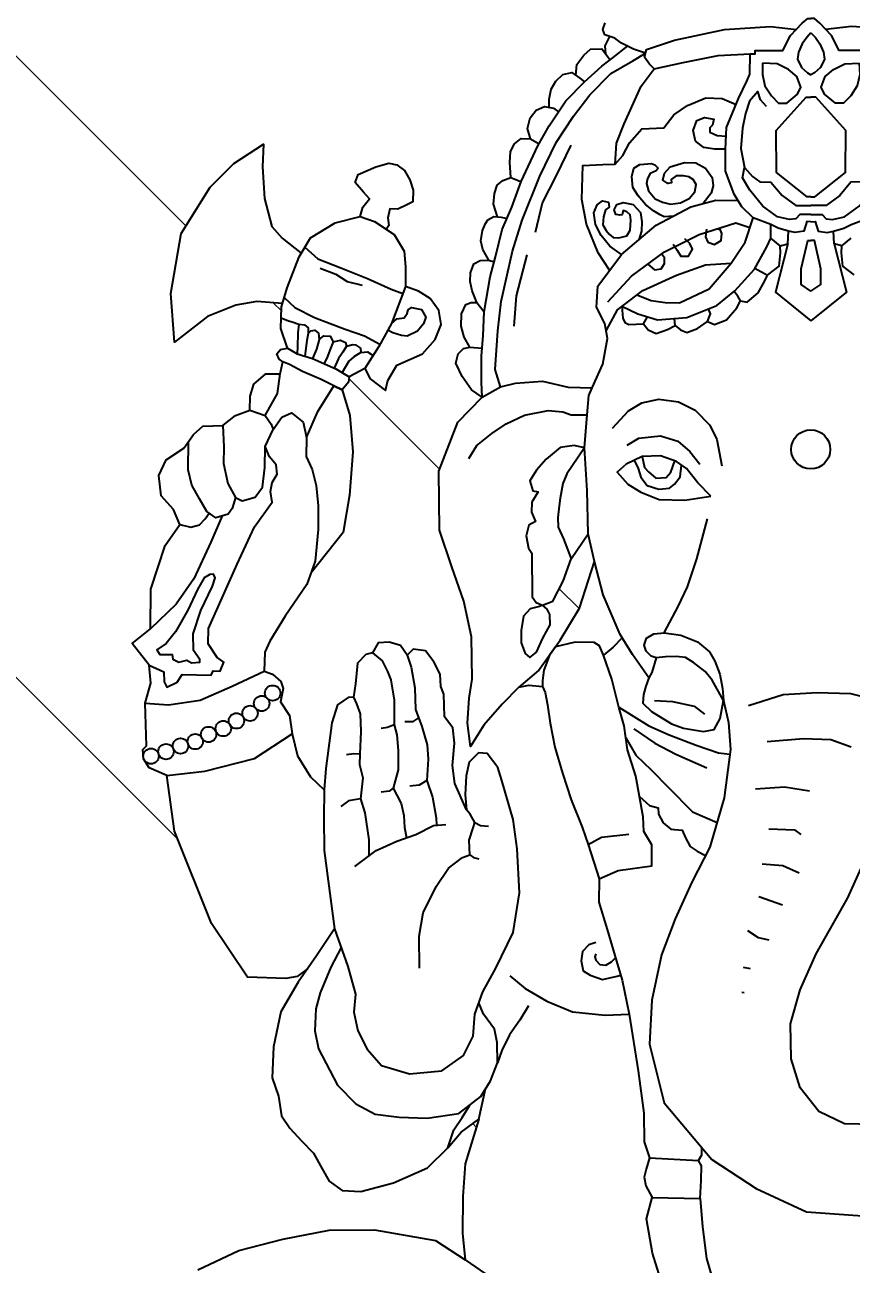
# Model space of a CAD drawing. Header units: millimetres. Extents: x 56222 to 3066687, y -650199 to -121287.
# Drawn here: x 141136.7 to 141142.02, y -184178.89 to -184170.92 of the extents above; entities that cross this region are included whole.
import ezdxf
from ezdxf import colors
from ezdxf.entities.mleader import LeaderData, LeaderLine
from ezdxf.math import Vec2, Vec3

# ---------------------------------------------------------------- set-up
doc = ezdxf.new("R2010")
doc.units = ezdxf.units.MM
doc.header["$MEASUREMENT"] = 0
doc.layers.add('FURNITURE', color=32, linetype='Continuous', lineweight=9)
doc.layers.add('Text', color=7, linetype='Continuous', lineweight=15)
doc.styles.add('style4', font='ARIALN.TTF')

# ---------------------------------------------------------------- blocks, each defined once
blk = doc.blocks.new('Ganeshji')
for points in [[(-16.75, 194.36), (-17.89, 194.77), (-19.04, 195.33), (-19.67, 195.8), (-20.61, 196.13), (-20.82, 196.63), (-20.58, 197.28)], [(-0.99, 178.32), (-1.38, 178.34), (-1.67, 177.42), (-2.51, 177.29), (-3.13, 177.42), (-4.1, 177.7), (-4.82, 178.04), (-6.5, 178.69), (-7.57, 179.74), (-8.31, 180.93), (-9.12, 183.14), (-9.14, 185.22), (-9.03, 187.28), (-7.88, 190.06), (-7.11, 191.72), (-6.82, 192.36), (-6.79, 194.32), (-6.3, 194.32), (-6.3, 194.63), (-3.66, 194.63), (-2.93, 196.05), (-1.82, 197.22), (-1.3, 197.69), (-0.99, 197.69)], [(-0.99, 178.32), (-0.59, 178.34), (-0.3, 177.42), (0.54, 177.29), (1.15, 177.42), (2.13, 177.7), (2.85, 178.04), (4.53, 178.69), (5.6, 179.74), (6.34, 180.93), (7.15, 183.14), (7.17, 185.22), (7.06, 187.28), (5.91, 190.06), (5.14, 191.72), (4.84, 192.36), (4.81, 194.32), (4.33, 194.32), (4.33, 194.63), (1.68, 194.63), (0.95, 196.05), (-0.15, 197.22), (-0.67, 197.69), (-0.99, 197.69)], [(-15.93, 192.89), (-16.37, 193.33), (-16.85, 193.99), (-16.64, 194.74), (-13.98, 195.6), (-9.23, 196.64), (-4.83, 196.93), (-2.37, 196.63)], [(-0.99, 196.3), (-1.4, 195.87), (-1.83, 195.27), (-2.18, 194.47), (-2.26, 193.8), (-1.88, 193.01), (-1.33, 192.49), (-0.99, 192.32)], [(-0.99, 196.3), (-0.57, 195.87), (-0.14, 195.27), (0.21, 194.47), (0.29, 193.8), (-0.09, 193.01), (-0.64, 192.49), (-0.99, 192.32)], [(13.96, 192.89), (14.4, 193.33), (14.88, 193.99), (14.67, 194.74), (12.01, 195.6), (7.26, 196.64), (2.86, 196.93), (0.4, 196.63)], [(-32.31, 161.6), (-32.37, 163.03), (-32.37, 165.52), (-32.21, 167.47), (-32.12, 169.72), (-31.55, 173.07), (-31.02, 174.97), (-30.38, 177.59), (-29.48, 179.69), (-28.58, 182.16), (-27, 185.55), (-25.91, 187.46), (-24.33, 189.82), (-22.56, 191.63), (-20.92, 193.13), (-19.84, 193.95), (-18.46, 195.05)], [(-20.52, 194.27), (-20.58, 195.06), (-20.14, 195.97)], [(-30.55, 162.6), (-31.06, 164.23), (-30.82, 167.92), (-30.49, 170.73), (-29.41, 175.52), (-28.48, 178.48), (-26.82, 182.67), (-25.25, 185.88), (-23.6, 188.38), (-22.04, 190.42), (-20.05, 192.43), (-17.96, 193.66), (-16.75, 194.36)], [(-23.38, 192.26), (-23.3, 193.28), (-22.62, 194.19), (-21.98, 194.76), (-20.92, 194.79), (-20.12, 193.74)], [(-19.62, 183.8), (-19.51, 185.79), (-18.79, 187.65), (-17.15, 191.22), (-15.93, 192.89), (-13.15, 193.47), (-9.82, 194.14), (-6.79, 194.32)], [(-25.93, 189.2), (-25.93, 189.98), (-25.72, 190.96), (-25.29, 191.71), (-24.62, 192.33), (-23.76, 192.54), (-23.01, 191.98), (-22.56, 191.63)], [(-5.59, 193.42), (-5.62, 192.35), (-5.39, 191.27), (-4.76, 190.31), (-4.07, 189.61), (-3.3, 189.6), (-2.27, 190.46), (-1.95, 191.15), (-2.33, 192.16), (-3.13, 192.83), (-4.21, 193.37), (-5.59, 193.41)], [(3.61, 193.42), (3.65, 192.35), (3.41, 191.27), (2.79, 190.31), (2.1, 189.61), (1.33, 189.6), (0.29, 190.46), (-0.02, 191.15), (0.36, 192.16), (1.15, 192.83), (2.24, 193.37), (3.61, 193.41)], [(-20.16, 173.69), (-21.26, 175.36), (-22.37, 178.08), (-22.8, 180.43), (-22.71, 183.66), (-20.82, 183.77), (-19.62, 183.8), (-18.91, 184.64), (-18.27, 185.84), (-17.08, 187.17), (-14.99, 187.26), (-14.05, 188.5), (-12.76, 189.4), (-10.99, 190.12), (-9.45, 190.05), (-8.11, 189.49)], [(-5.23, 189.3), (-5.8, 189.92), (-6.04, 190.73), (-6.83, 189.79), (-7.23, 188.62), (-7.51, 187.24), (-7.66, 185.28), (-7.33, 183.47)], [(-0.99, 180.68), (-1.34, 180.69), (-4.27, 183), (-4.29, 187), (-1.45, 190.17), (-0.99, 190.17)], [(-0.99, 180.68), (-0.63, 180.69), (2.3, 183), (2.32, 187), (-0.52, 190.17), (-0.99, 190.17)], [(-27.71, 186.22), (-27.98, 187.2), (-27.72, 188.21), (-27.15, 188.94), (-26.36, 189.28), (-25.5, 189.12), (-25.02, 188.79)], [(-9.14, 185.22), (-10.14, 185.24), (-11.2, 185.4), (-11.99, 185.99), (-12.2, 187.02), (-11.85, 187.96), (-11.13, 188.26), (-10.23, 188.09), (-10.36, 187.53), (-10.63, 187.25), (-10.62, 186.85), (-9.93, 186.52), (-9.08, 186.48)], [(-51.31, 170.52), (-53.77, 170.71), (-55.75, 170.37), (-58.45, 169.29), (-61.58, 166.85), (-61.95, 171.48), (-60.96, 177.21), (-58.19, 181.6), (-55.94, 183.87), (-53.11, 185.72), (-53.23, 183.55), (-53.03, 180.54), (-52.32, 177.87), (-51.33, 176.74), (-49.54, 175.32)], [(-29.56, 182.52), (-29.68, 183.95), (-29.61, 185.02), (-29.23, 185.75), (-28.59, 186.26), (-27.71, 186.22), (-26.88, 185.75)], [(-27.21, 177.33), (-26.56, 180.12), (-25.23, 182.72), (-23.84, 185.61)], [(-43.93, 178.82), (-43.66, 179.7), (-43.04, 180.49), (-43.61, 181.12), (-44.4, 182.05), (-44.11, 182.82), (-42.41, 183.55), (-41.19, 183.9), (-40.41, 183.75), (-39.71, 183.2), (-39.2, 182.3), (-38.88, 181.31), (-38.9, 180.22), (-39.48, 179.92), (-40.34, 179.53), (-41.09, 179.54), (-41.27, 178.7), (-41.2, 177.95), (-41.44, 177.59)], [(-14.08, 178.86), (-14.97, 178.79), (-15.34, 178.99), (-15.97, 179.36), (-16.74, 179.97), (-17.46, 180.78), (-17.95, 181.59), (-18.06, 182.64), (-17.86, 183.42), (-17.3, 183.77), (-16.19, 183.87), (-15.85, 183.75), (-15.55, 183.43), (-15.72, 183.17), (-16.3, 182.92), (-16.57, 182.44), (-16.64, 181.95), (-16.46, 181.25), (-15.83, 180.5), (-15.12, 180.17), (-14.37, 179.98), (-13.42, 180.11), (-12.6, 180.52), (-12.04, 181.16), (-11.93, 181.88), (-12.2, 182.34), (-12.63, 182.59), (-13.12, 182.7), (-13.83, 182.69), (-14.3, 182.34), (-14.28, 182.02), (-14.61, 181.95), (-15.09, 182.27), (-14.95, 182.94), (-14.4, 183.55), (-13.03, 183.96), (-11.96, 183.92), (-11.04, 183.41), (-10.4, 182.53), (-10.3, 181.74), (-10.48, 181.05), (-11.25, 180.05)], [(-0.99, 179), (-2.04, 179), (-2.42, 178.58), (-3.03, 178.54), (-4.18, 178.78), (-5.56, 179.81), (-6.82, 181.32), (-7.5, 182.5), (-7.33, 183.47), (-6.57, 182.63), (-5.85, 182.11), (-4.8, 182.09), (-3.73, 180.82), (-2.43, 179.88), (-0.99, 179.88)], [(-0.99, 179), (0.07, 179), (0.45, 178.58), (1.05, 178.54), (2.21, 178.78), (3.59, 179.81), (4.85, 181.32), (5.53, 182.5), (5.35, 183.47), (4.6, 182.63), (3.88, 182.11), (2.82, 182.09), (1.76, 180.82), (0.46, 179.88), (-0.99, 179.88)], [(-30.84, 178.79), (-31.22, 180), (-31.13, 181.01), (-30.86, 181.81), (-30.32, 182.26), (-29.56, 182.52), (-28.95, 182.29), (-28.59, 182.12)], [(-19.04, 175.2), (-20.13, 175.98), (-20.98, 177.02), (-21.52, 178.06), (-21.66, 179.18), (-21.35, 179.94), (-20.84, 180.31), (-20.28, 180.17), (-20.2, 179.71), (-20.55, 179.46), (-20.76, 178.8), (-20.81, 178.03), (-20.49, 177.49), (-20.2, 177.12), (-19.82, 176.83), (-19.3, 176.78), (-18.53, 176.97), (-18.2, 177.5), (-18.14, 178.48), (-18.22, 178.97), (-18.51, 179.26), (-18.87, 179.4), (-18.97, 178.99), (-19.18, 178.93), (-19.58, 179.02), (-19.72, 179.46), (-19.49, 179.97), (-18.88, 180.14), (-17.92, 179.95), (-17.21, 179.21), (-17.1, 178.31), (-17.13, 177.41), (-17.39, 176.6)], [(-20.61, 168.63), (-21.42, 170.19), (-21.27, 172.19), (-19.04, 175.2), (-15.73, 178), (-12.44, 179.73), (-10.06, 180.38), (-7.94, 180.33)], [(-50.85, 166.26), (-51.47, 168.14), (-51.4, 170.2), (-50.88, 172.03), (-49.74, 174.98), (-48.65, 176.8), (-46.29, 178.22), (-43.93, 178.82), (-42.55, 178.34), (-40.69, 177.09), (-39.72, 175.51), (-39.6, 174.01), (-39.6, 172.15), (-40.93, 168.62), (-42.15, 166.42), (-43.47, 164.34), (-44.95, 163.55)], [(-31.66, 174.65), (-32.23, 175.68), (-32.42, 176.49), (-32.27, 177.47), (-31.98, 178.15), (-31.77, 178.5), (-31.18, 178.83), (-30.5, 178.75), (-29.93, 178.64)], [(-17.58, 171.34), (-16.21, 170.81), (-14.86, 170.62), (-13.5, 170.58), (-10.69, 171.94), (-8.58, 174.38), (-7.27, 176.36), (-6.5, 178.69)], [(-20.33, 170.7), (-18.07, 173.13), (-14.95, 175.45), (-11.64, 177.09), (-8.14, 178.2), (-6.81, 177.76)], [(-19, 170.26), (-17.49, 169.54), (-15.6, 168.97), (-12.8, 169.18), (-9.94, 170.34), (-8.23, 171.72), (-6.36, 173.8), (-5.2, 175.94), (-4.82, 176.75), (-4.82, 178.04)], [(-10.95, 177.6), (-11.04, 176.89), (-10.82, 176.37), (-10.17, 176.14), (-9.54, 176.53), (-9.49, 177.2), (-9.6, 177.5), (-9.89, 177.64)], [(-3.92, 176.03), (-3.19, 176.2), (-3.13, 177.42)], [(1.95, 176.03), (1.22, 176.2), (1.15, 177.42)], [(-14.1, 176.19), (-13.73, 175.61), (-13.38, 175.04), (-12.66, 175.04), (-12.28, 175.71), (-12.52, 176.26), (-13.01, 176.68)], [(-5.1, 173.27), (-4.01, 174.09), (-3.9, 175.36), (-3.92, 176.03), (-4.82, 176.75)], [(-3.19, 176.2), (-4.37, 171.6), (-0.99, 168.88)], [(-0.99, 171.71), (-1.93, 172.34), (-1.93, 173.84), (-1.3, 176.52), (-0.99, 176.52)], [(-0.99, 171.71), (-0.05, 172.34), (-0.05, 173.84), (-0.67, 176.52), (-0.99, 176.52)], [(1.22, 176.2), (2.39, 171.6), (-0.99, 168.88)], [(3.13, 173.27), (2.04, 174.09), (1.93, 175.36), (1.95, 176.03), (2.84, 176.75)], [(-49.19, 175.89), (-47.96, 174.77), (-45.75, 173.92), (-43.22, 172.9), (-40.97, 171.89), (-39.85, 171.48)], [(-29.25, 168.38), (-29.03, 171.26), (-28.01, 175.16)], [(-16.51, 174.29), (-15.88, 173.74), (-15.27, 173.84), (-14.95, 174.35), (-14.95, 174.87), (-15.23, 175.25)], [(-47.74, 173.9), (-46.24, 173.33), (-45.14, 172.64), (-43.71, 172.28)], [(-32.82, 170.64), (-33.24, 171.72), (-33.43, 172.63), (-33.4, 173.44), (-33.1, 174.32), (-32.49, 174.64), (-31.66, 174.65), (-31.15, 174.51)], [(-20.5, 167.91), (-19.42, 169.94), (-17.01, 171.78), (-13.8, 173.22), (-11.03, 174.2), (-8.58, 174.38)], [(-7.7, 170.79), (-7.05, 170.65), (-6.01, 171.53), (-5.53, 172.39), (-5.13, 173.21), (-6.33, 173.86)], [(-43.47, 164.34), (-42.95, 163.35), (-41.5, 162.23), (-41.27, 163.2), (-40.43, 164.64), (-37.98, 165.74), (-36.79, 167.09), (-36.21, 168.53), (-36.43, 169.86), (-37.25, 171), (-38.35, 171.69), (-39.6, 172.15)], [(-10.83, 168.81), (-10.17, 168.52), (-9.04, 168.98), (-8.06, 170.13), (-7.7, 170.79), (-7.95, 171.23), (-8.3, 171.66)], [(-51.14, 171.11), (-50.15, 170.14), (-48.27, 169.2), (-46.77, 168.61), (-45.35, 168.09), (-43.5, 167.46), (-42.03, 166.64)], [(-40.93, 168.62), (-40.44, 169.06), (-39.72, 169.17), (-39.44, 169.57), (-39.34, 169.91), (-39.04, 170.14), (-38.08, 169.96), (-37.67, 169.24), (-37.9, 168.58), (-38.47, 167.88), (-39.43, 167.42), (-39.99, 167.49), (-40.79, 167.73), (-41.27, 168)], [(-33.46, 166.38), (-34.01, 167.32), (-34.3, 168.37), (-34.27, 169.56), (-33.86, 170.44), (-33.36, 170.64), (-32.82, 170.64), (-32.12, 169.72)], [(-19, 170.26), (-18.89, 169.14), (-18.71, 168.71), (-18.34, 168.53), (-16.95, 168.6), (-16.55, 169.26)], [(-51.43, 169.17), (-50.75, 168.87), (-50.39, 168.77), (-49.77, 168.55), (-49.86, 167.73), (-49.88, 166.4), (-49.92, 165.74)], [(-16.95, 168.6), (-16.48, 168.03), (-15.74, 167.67), (-14.65, 168.04), (-13.92, 168.43), (-13.97, 169.09)], [(-13.92, 168.43), (-13.42, 168.01), (-12.81, 167.77), (-11.79, 168.14), (-10.83, 168.81), (-10.57, 169.55), (-10.76, 170.01)], [(-49.77, 168.55), (-49.23, 168.5), (-48.88, 168.2), (-48.88, 167.67), (-48.99, 167), (-49.19, 165.51)], [(-48.88, 167.67), (-48.61, 167.93), (-48.24, 167.99), (-47.87, 167.7), (-47.83, 167.09), (-48.07, 166.19), (-48.46, 165.29)], [(-16.42, 134.88), (-18, 137.08), (-19.17, 138.99), (-20.79, 142.77), (-21.61, 145.94), (-22.21, 148.6), (-22.29, 152.72), (-22.56, 156.79), (-22.31, 159.91), (-22.13, 161.77), (-21.82, 162.5), (-20.81, 164.76), (-20.38, 167.19), (-20.61, 168.63)], [(-47.83, 167.09), (-47.38, 167.44), (-46.78, 167.42), (-46.49, 166.87), (-46.81, 166.07), (-47.04, 165.49), (-47.35, 164.8)], [(-46.49, 166.87), (-45.8, 167.03), (-45.3, 166.8), (-45.23, 166.45), (-45.56, 165.89), (-45.99, 165.28), (-46.39, 164.38)], [(-45.23, 166.45), (-44.61, 166.63), (-44.35, 166.59), (-43.88, 166.28), (-43.85, 165.86), (-44.51, 165.45), (-45, 165.04), (-45.64, 163.96)], [(-52.95, 159.86), (-51.79, 161.95), (-51.52, 163.82), (-51.27, 164.97), (-51.64, 165.24), (-51.86, 165.72), (-51.5, 166.14), (-50.85, 166.26), (-49.92, 165.74), (-48.45, 165.28), (-46.24, 164.32), (-44.95, 163.55), (-45.04, 163.04), (-45.62, 162.3), (-46.42, 162.68), (-47.63, 163.3), (-49.42, 164.06), (-50.65, 164.72), (-51.27, 164.97)], [(-43.85, 165.86), (-43.22, 165.93), (-42.68, 165.59)], [(-32.31, 161.6), (-33.32, 162.29), (-34.2, 163.57), (-34.81, 164.86), (-34.57, 165.72), (-34.08, 166.23), (-33.46, 166.38), (-32.31, 166.28)], [(-54.43, 160.36), (-54.4, 161.71), (-54.04, 162.86), (-52.89, 163.84), (-51.52, 163.82)], [(-33.25, 134.76), (-33.3, 138.78), (-34.03, 142.16), (-35.2, 145.45), (-36.35, 148.93), (-36.42, 154.55), (-34.63, 159.22), (-32.31, 161.6), (-30.55, 162.6), (-29.12, 162.94), (-26.56, 163.13), (-24.1, 162.57), (-21.82, 162.5)], [(-49.03, 157.75), (-47.95, 160.24), (-46.42, 162.68), (-45.62, 162.3), (-44.9, 159.85), (-44.6, 156.4), (-44.93, 152.28), (-45.55, 148.72), (-48.58, 144.86)], [(-19.89, 158.65), (-18.37, 160.31), (-17.1, 161.07), (-15.48, 161.42), (-13.61, 161.17), (-12.01, 160.36), (-10.61, 158.95), (-9.95, 157.56), (-9.47, 155.08)], [(-64.38, 132.45), (-63.86, 134.36), (-64.01, 136.08), (-65.63, 138.14), (-63.88, 139.54), (-63.85, 143.32), (-62.47, 147.47), (-61.1, 149.49), (-61.7, 150.9), (-62.88, 152.2), (-63.1, 154.14), (-62.39, 155.65), (-60.7, 156.74), (-59.8, 158.04), (-58.9, 158.84), (-56.98, 158.91), (-55.79, 159.86), (-54.43, 160.36), (-52.95, 159.86), (-52.38, 159.04), (-52.19, 158.53), (-51.39, 159.69), (-50.45, 160.13), (-49.34, 159.22), (-49.03, 157.75), (-49.06, 155.97), (-48.5, 154.71), (-48.1, 153.18), (-47.91, 151.26), (-47.93, 149.01), (-48.19, 145.97), (-48.98, 143.75), (-51.05, 140.75), (-52.51, 138.37), (-52.99, 137.33), (-53.06, 135.52)], [(-33.58, 155.77), (-32.81, 157.01), (-31.38, 158.14), (-30.02, 159.06), (-28.26, 159.89), (-26.03, 160.35), (-24.61, 160.21), (-23.83, 159.91), (-22.31, 159.91)], [(-56.98, 158.91), (-56.9, 156.89), (-56.93, 155.29), (-56.53, 153.38), (-55.8, 152.05), (-55.15, 151.73), (-53.92, 152.08), (-53.22, 153.02), (-52.98, 154.91), (-52.96, 156.91), (-52.19, 158.53)], [(-55.8, 152.05), (-56.12, 151), (-56.48, 150.47), (-57.67, 150.11), (-58.53, 150.73), (-59.22, 151.91), (-59.93, 153.21), (-60.29, 154.7), (-60.25, 157.39)], [(-18.5, 157.05), (-17.37, 157.7), (-15.32, 157.92), (-13.68, 157.42), (-12.51, 156.42), (-11.58, 155.22)], [(-64.01, 136.08), (-62.61, 135.43), (-62.57, 134.5), (-62.31, 133.98), (-61.35, 134.45), (-60.85, 135.19), (-58.1, 135.14), (-57.9, 135.55), (-57.26, 135.52), (-56.91, 136.35), (-57.53, 136.82), (-58.38, 138.1), (-58.37, 139.56), (-55.62, 145.69), (-53.99, 149.25), (-52.3, 151.62), (-52.44, 152.62), (-52.28, 153.47), (-51.81, 154.27), (-51.91, 155.15), (-52.55, 155.92), (-52.96, 156.91)], [(-22.56, 156.79), (-23.53, 156.99), (-24.86, 156.8), (-26.19, 155.7), (-27.12, 154.65), (-27.77, 153.65), (-27.48, 152.67), (-26.98, 152.58), (-27.56, 151.61), (-27.59, 150.64), (-27.22, 149.76), (-27.86, 149.4), (-28.1, 148.39), (-27.88, 147.21), (-27.57, 146.74), (-27.53, 142.59), (-27.15, 142.05), (-26.54, 141.79), (-25.57, 142.18), (-24.58, 144.08), (-23.83, 146.2)], [(-22.56, 156.79), (-23.7, 155.11), (-24.25, 154.29), (-24.63, 153.37), (-24.87, 151.99), (-24.98, 151.27), (-25.1, 150.15), (-25.05, 149.23), (-24.57, 148.1), (-23.83, 146.2), (-22.21, 148.6)], [(-10.51, 152.18), (-11.77, 153.46), (-12.85, 154.81), (-13.79, 155.47), (-15.31, 156.03), (-17.05, 155.97), (-18.58, 155.24), (-19.44, 154.45), (-18.44, 153.31), (-17.2, 152.55), (-15.44, 151.86), (-13, 151.79), (-10.51, 152.18)], [(-17.05, 155.97), (-16.84, 154.92), (-16.46, 154.49), (-15.75, 153.9), (-14.77, 153.95), (-14.35, 154.47), (-13.96, 155.54)], [(-17.82, 155.6), (-17.44, 154.82), (-17.2, 154), (-16.6, 153.2), (-15.49, 152.85), (-14.47, 152.94), (-13.97, 153.33), (-13.43, 154.02), (-13.32, 155.14)], [(-57.07, 150.29), (-58.12, 147.81), (-59.77, 144.3), (-61.44, 141.89), (-63.88, 139.54)], [(-61.1, 149.49), (-60.03, 149.21), (-59.21, 149.45), (-58.69, 150.03), (-58.3, 150.57)], [(-14.97, 139.16), (-13.64, 141.66), (-12.75, 143.55), (-11.86, 146.22), (-10.83, 150.03)], [(-26.94, 135.58), (-24.86, 138.45), (-23.03, 141.51), (-21.61, 145.94)], [(-58.23, 144.7), (-58.78, 144.4), (-59.42, 143.28), (-60.31, 141.32), (-61.5, 139.26), (-62.38, 138.14), (-63.27, 137.54), (-62.99, 137.1), (-61.83, 137.08), (-61.74, 136.66), (-61.17, 136.36), (-60.43, 136.56), (-59.98, 136.29), (-59.17, 136.37), (-59.17, 136.63), (-59.78, 137.49), (-59.81, 139.06), (-59.09, 141.29), (-57.97, 143.61), (-57.71, 144.4), (-57.87, 144.74), (-58.23, 144.7)], [(-26.84, 141.66), (-27.73, 141.46), (-28.35, 140.76), (-28.6, 139.39), (-28.59, 138.19), (-28.22, 137.19), (-27.75, 136.81), (-27.12, 137.33), (-26.52, 138.66), (-25.82, 139.92), (-25.87, 140.89), (-26.12, 141.42), (-26.54, 141.79), (-26.84, 141.66)], [(-45.07, 132.99), (-46.06, 132.29), (-46.62, 130.58), (-47.18, 126.24), (-47.33, 124.19), (-47.38, 121.52), (-47.34, 118.41), (-46.37, 110.95), (-45.1, 107.39), (-44.36, 104.73), (-44.52, 103.02), (-44.14, 101.25), (-43.25, 99.5), (-41.9, 97.95), (-39.21, 97.15), (-36.15, 97.44), (-34.09, 98.9), (-33.16, 100.73), (-33, 102.84), (-32.22, 104.95), (-30.99, 107.22), (-29.36, 110.6), (-28.76, 114.38), (-28.98, 118.58), (-29.36, 121.37), (-30.43, 125.1), (-30.81, 126.34), (-31.83, 127.67), (-32.66, 127.73), (-33.54, 126.85), (-33.82, 125.55), (-33.93, 123.72), (-33.8, 122.3), (-34.9, 124.8), (-35.11, 126.51), (-34.92, 128.65), (-35.08, 130.11), (-35.88, 131.17), (-35.96, 133.3), (-36.24, 134.06), (-36.29, 135.21), (-36.91, 136.38), (-37.7, 137.43), (-38.87, 137.6), (-39.45, 137.03), (-40.09, 137.94), (-41.16, 138.28), (-42.21, 138.22), (-42.75, 137.26), (-43.37, 137.09), (-44.18, 136.26), (-44.36, 134.31), (-44.55, 133.02), (-45.07, 132.99)], [(-20.75, 137.03), (-21.13, 137.93), (-21.64, 138.24), (-23.45, 138.27), (-25.32, 137.81), (-25.9, 137.02), (-26.44, 135.61), (-26.54, 134.63), (-26.55, 134.04), (-26.3, 133.48), (-26.08, 132.31), (-25.82, 130.54), (-25.37, 128.27), (-24.64, 125.8), (-23.84, 123.24), (-22.79, 120.66), (-22.21, 119.01), (-21.17, 115.72), (-19.35, 116.53), (-16.15, 116.96), (-16.14, 118.96), (-16.89, 120.22), (-16.98, 121.62), (-17.66, 125.49), (-18.45, 128.01), (-18.78, 130.29), (-19.28, 132.08), (-19.95, 134.75), (-20.75, 137.03)], [(-18.98, 138.67), (-19.84, 137.78), (-20.75, 137.03)], [(-9.31, 132.72), (-10.41, 134.64), (-11.05, 135.46), (-12.17, 136.34), (-12.94, 136.81), (-13.82, 136.91), (-14.83, 136.88), (-15.73, 136.78), (-16.2, 136.93), (-16.67, 137.4), (-16.87, 137.98), (-16.64, 138.66), (-15.95, 139.05), (-14.97, 139.16), (-13.37, 138.92), (-11.8, 138.29), (-10.65, 137.35), (-10.13, 136.47), (-9.66, 135.22), (-9.41, 133.84), (-9.31, 132.72)], [(-42.75, 137.26), (-41.81, 136.49), (-41.32, 135.46), (-40.99, 134.68), (-40.69, 132.75), (-40.69, 130.39), (-40.43, 129.45), (-40.29, 127.96), (-40.31, 126.11), (-40.76, 124.36), (-40.02, 122.89), (-39.77, 121.75), (-39.71, 120.61), (-39.52, 119.62)], [(-39.45, 137.03), (-39.07, 135.89), (-38.71, 133.93), (-38.65, 131.86), (-38.05, 130.24), (-37.55, 128.49), (-37.43, 127.12), (-37.56, 125.08), (-37.03, 123.49), (-36.69, 121.53), (-36.64, 120.83)], [(-15.73, 136.78), (-16.15, 135.37), (-16.42, 134.88), (-16.71, 134.07), (-16.94, 133.28), (-17.01, 132.47), (-16.16, 131.66), (-14.27, 130.5), (-13.14, 130.07), (-11.22, 129.77), (-10.21, 129.96), (-9.63, 131.01), (-9.31, 132.72)], [(-62.33, 125.56), (-64, 126.3), (-64.54, 127.15), (-64.62, 128.03), (-64.27, 128.38), (-64.38, 132.45), (-62.16, 132.29), (-59.15, 132.75), (-56.1, 134.07), (-53.06, 135.52), (-52.25, 135.23), (-51.48, 134.51), (-51.24, 133.85), (-51.5, 132.57), (-50.64, 131.29), (-50.4, 129.53)], [(-26.94, 135.58), (-28.8, 133.97), (-30.41, 132.37), (-32.14, 130.37), (-33.41, 128.32), (-33.69, 130.55), (-33.54, 132.94), (-33.25, 134.76)], [(-28.8, 133.97), (-27.85, 134.17), (-26.55, 134.04)], [(-6.95, 132.23), (-3.64, 133.27), (-0.39, 133.47), (2.77, 133.37), (5.02, 132.82)], [(-44.55, 133.02), (-44.25, 132.39), (-43.93, 131.44), (-43.84, 129.76), (-43.96, 127.6), (-43.99, 126.63), (-43.67, 125.35), (-43.88, 123.36), (-43.46, 122), (-43.1, 119.43), (-43.08, 117.86)], [(-9.31, 132.72), (-8.83, 130.62), (-8.65, 128.06), (-9.24, 123.44), (-10.62, 118.74), (-12.32, 115.41), (-13.93, 111.92), (-15.21, 108.5), (-16.13, 104.16), (-16.35, 99.98), (-14.97, 94.38), (-10.43, 88.98), (-6.2, 86.24), (-1.41, 83.99), (4.36, 83.6)], [(4.98, 92.31), (2.2, 92.38), (-0.24, 93.56), (-2.03, 95.82), (-2.88, 98.57), (-2.95, 101.92), (-2.03, 105.15), (-0.49, 108.57), (2.53, 113.93), (4.06, 117.38)], [(-15.9, 132.7), (-14.18, 132.61), (-12.12, 132.16), (-11.12, 131.4)], [(-38.35, 131.05), (-38.93, 130.67), (-39.66, 130.68)], [(-19.28, 132.08), (-16.43, 130.29), (-14.48, 129.45), (-11.92, 128.47), (-9.78, 127.73), (-8.71, 127.6)], [(-40.69, 130.39), (-41.3, 130.15), (-41.91, 130.04)], [(-17.85, 130.01), (-15.86, 128.66), (-13.87, 127.59), (-10.92, 126.31)], [(-48.94, 107.14), (-49.92, 106.42), (-50.99, 106.22), (-54.64, 106.36), (-58.06, 111.46), (-61.61, 120.26), (-62.33, 125.56), (-58.71, 125.97), (-53.99, 127.18), (-50.4, 129.53), (-49.88, 127.45), (-48.66, 125.45), (-47.33, 124.19)], [(-18.62, 129.15), (-17.67, 127.51), (-16.19, 126.08), (-14.55, 124.41), (-12.28, 122.12), (-9.93, 121.09)], [(-5.16, 128.8), (-1.69, 129.08), (0.9, 129.01), (2.84, 128.31)], [(-43.96, 127.6), (-44.51, 127.64), (-45.22, 127.55)], [(-40.76, 124.36), (-41.17, 124.06), (-41.91, 123.99)], [(-37.56, 125.08), (-38.29, 124.64), (-39.19, 124.54)], [(-6.26, 124.3), (-3.5, 124.48), (-1.12, 124.12)], [(-43.88, 123.36), (-45.03, 123.17), (-45.76, 122.62)], [(-17.32, 123.56), (-16.36, 122.72), (-15.55, 122.48), (-15.51, 121.88), (-15.08, 121.06), (-14.34, 120.45), (-13.26, 120.37), (-12.94, 119.64), (-12.48, 118.8), (-11.82, 118.35), (-11.03, 117.94)], [(-38.26, 107.23), (-38.31, 110.26), (-37.92, 112.49), (-36.67, 114.98), (-35.5, 116.74), (-34.17, 117.75), (-33.46, 118.02), (-33.55, 119.42), (-33.16, 120.59), (-32.99, 121.08), (-33.44, 121.87), (-33.8, 122.3)], [(-44.41, 116.91), (-42.39, 118.43), (-40.41, 119.3), (-38.63, 119.95), (-36.94, 120.81), (-35.75, 120.89)], [(-32.99, 121.08), (-32.47, 120.79), (-31.71, 120.75)], [(-5, 120.48), (-2.57, 120.38), (-1.94, 119.95)], [(-22.21, 119.01), (-20.94, 119.68), (-18.32, 119.99)], [(-33.46, 118.02), (-33.11, 117.75), (-32.62, 117.63)], [(-5.64, 117.14), (-3.68, 117), (-2.11, 116.3)], [(-21.17, 115.72), (-21.18, 113.51), (-20.41, 110.9), (-19.52, 107.89), (-18.97, 106.06), (-18.31, 102.84), (-17.46, 97.44), (-16.92, 93.41), (-16.88, 90.67), (-16.38, 89.15), (-11.71, 88.89), (-11.37, 89.45), (-11.37, 90.1)], [(-5.94, 114.04), (-3.7, 113.26)], [(-46.37, 110.95), (-48.07, 108.38), (-49.81, 105.89), (-51.46, 103.05), (-52.16, 99.72), (-52.31, 96.78), (-51.7, 95.01), (-51.41, 93.16), (-50.61, 91.98), (-49.47, 90.75), (-48.37, 89.58), (-47.55, 88.11), (-46.87, 86.93), (-45.64, 86.05), (-43.84, 85.94), (-40.74, 86.76), (-37.49, 88.21), (-35.56, 90.09), (-34.3, 91.59), (-32.63, 92.83), (-31.97, 95.73)], [(-7.04, 110.79), (-6.03, 110.13), (-4.99, 109.93)], [(-45.73, 109.17), (-46.71, 107.3), (-47.72, 104.88), (-48.13, 103.33), (-48.24, 101.25), (-47.89, 99.52), (-46.09, 96.06), (-44.33, 94.3), (-42.48, 93.31), (-40.21, 93.03), (-37.53, 92.93), (-34.53, 93.38), (-32.43, 94.99), (-31.5, 96.48), (-30.85, 98.21), (-30.87, 100.15), (-31.11, 101.41), (-32.16, 102.82), (-32.61, 103.9)], [(-21.49, 109.67), (-22.15, 109.44), (-22.74, 108.79), (-22.87, 107.9), (-22.69, 106.96), (-22.02, 106.55), (-20.84, 106.13), (-19.44, 106.44), (-19.12, 106.54)], [(-21.48, 108.59), (-21.58, 108.28), (-21.49, 107.98), (-21.08, 107.58), (-20.52, 107.51), (-19.97, 107.83), (-19.61, 108.19)], [(-29.65, 106.48), (-28.22, 105.28), (-26.13, 104.08), (-23.71, 103.07), (-20.6, 102.73), (-18.31, 102.84)], [(-7.44, 107.3), (-6.77, 107.17)], [(-7.56, 104.93), (-7.34, 104.9)], [(-27.9, 103.64), (-28.7, 102.26), (-29.71, 100.85), (-30.44, 99.36), (-30.85, 98.21)], [(-35.56, 90.09), (-35.01, 91.8), (-34.19, 92.98), (-33.48, 94.18)], [(-32.63, 92.83), (-33.92, 88.58), (-34.14, 85.48), (-34.16, 81.93), (-33.92, 79.44)], [(-16.38, 89.15), (-16.68, 88.08), (-16.88, 87.3), (-16.7, 86.48), (-16.11, 85.37), (-11.54, 85.27), (-11.45, 86.99), (-11.42, 88.38), (-11.71, 88.89)], [(-11.54, 85.27), (-11.31, 82.58), (-10.93, 79.57), (-10.04, 76.5), (-9.16, 74.12), (-8.03, 72.14), (-6.19, 70.77), (-3.68, 69.51), (-2.34, 69.28), (-2.41, 65.54), (-3.22, 65.75), (-4.25, 65.85), (-6.16, 65.9), (-7.62, 65.86), (-8.23, 66.24), (-9.52, 66.65), (-11.98, 69.66), (-13.96, 73.43), (-15.15, 77.13), (-16.07, 80.07), (-16.64, 83.33), (-16.11, 85.37)], [(-59.38, 78.49), (-55.47, 80.33), (-51.28, 81.39), (-46.87, 82.25), (-42.55, 82.29), (-36.73, 81.27), (-33.92, 79.44), (-31.47, 77.76)]]:
    blk.add_lwpolyline(points)
for centre, radius in [((-1.01, 156.63), 1.86), ((-52.25, 133.42), 0.736), ((-53.29, 132.43), 0.736), ((-55.7, 130.77), 0.736), ((-54.4, 131.49), 0.736), ((-58.35, 129.48), 0.736), ((-56.95, 130.04), 0.736), ((-61.02, 128.38), 0.736), ((-59.62, 128.8), 0.736), ((-63.83, 127.41), 0.736), ((-62.4, 127.84), 0.736)]:
    blk.add_circle(centre, radius)

msp = doc.modelspace()

# ---------------------------------------------------------------- linework, layer by layer
at = {"layer": 'FURNITURE', "lineweight": 5}
for p, q in [((141137.7399, -184172.2118), (141129.7561, -184164.2279)), ((141137.6857, -184176.1575), (141129.7595, -184168.2313)), ((141140.6967, -184171.1018), (141140.6955, -184171.1007)), ((141138.3547, -184172.7599), (141138.3023, -184172.7075)), ((141139.3725, -184173.7777), (141138.7892, -184173.1944)), ((141137.5932, -184176.0651), (141135.9595, -184174.4314)), ((141140.2701, -184174.6753), (141140.1422, -184174.5474)), ((141139.6082, -184178.0133), (141139.5851, -184177.9902)), ((141139.6082, -184178.0133), (141139.5851, -184177.9902))]:
    msp.add_line(p, q, dxfattribs=at)

# ---------------------------------------------------------------- block references
at = {"color": 18, "true_color": 0x000000, "xscale": 0.06756536921093448, "yscale": 0.06756536921093448, "zscale": 0.06756536921093448}
msp.add_blockref('Ganeshji', (141141.8283, -184184.2335), dxfattribs=at)

# ---------------------------------------------------------------- leaders
at = {"layer": 'Text', "color": 1, "lineweight": 0, "ltscale": 20}
ml = msp.add_multileader_mtext('Standard', dxfattribs=at)
ml.set_content('Texture/\\PStone', color=1, style='style4')
ml.set_leader_properties()
ml.build(insert=Vec2(0, 0))
ml.multileader.update_dxf_attribs({"dogleg_length": 2.0246, "arrow_head_size": 2})
ctx = ml.context
ctx.base_point, ctx.char_height, ctx.arrow_head_size, ctx.landing_gap_size, ctx.plane_origin = Vec3(141173.3884, -184169.4686), 3, 2, 0.4, Vec3(141106.3529, -184169.4686)
notes = []
notes.append((ctx, [(0, (1, 1, 0), (141171.3639, -184169.4686), (1, 0), 2.0246, [(0, [(141106.3529, -184169.4686)], 0, [])])]))
ctx.mtext.insert, ctx.mtext.width = Vec3(141173.7884, -184167.943), 11.41678
for ctx, leaders in notes:
    for number, flags, end, landing, length, lines in leaders:
        leader = LeaderData()
        leader.index, (leader.has_last_leader_line, leader.has_dogleg_vector, leader.attachment_direction) = number, flags
        leader.last_leader_point, leader.dogleg_vector, leader.dogleg_length = Vec3(end), Vec3(landing), length
        for number, points, colour, breaks in lines:
            line = LeaderLine()
            line.index, line.vertices, line.color, line.breaks = number, Vec3.list(points), colors.encode_raw_color(colour), breaks
            leader.lines.append(line)
        ctx.leaders.append(leader)

doc.saveas('drawing.dxf')
